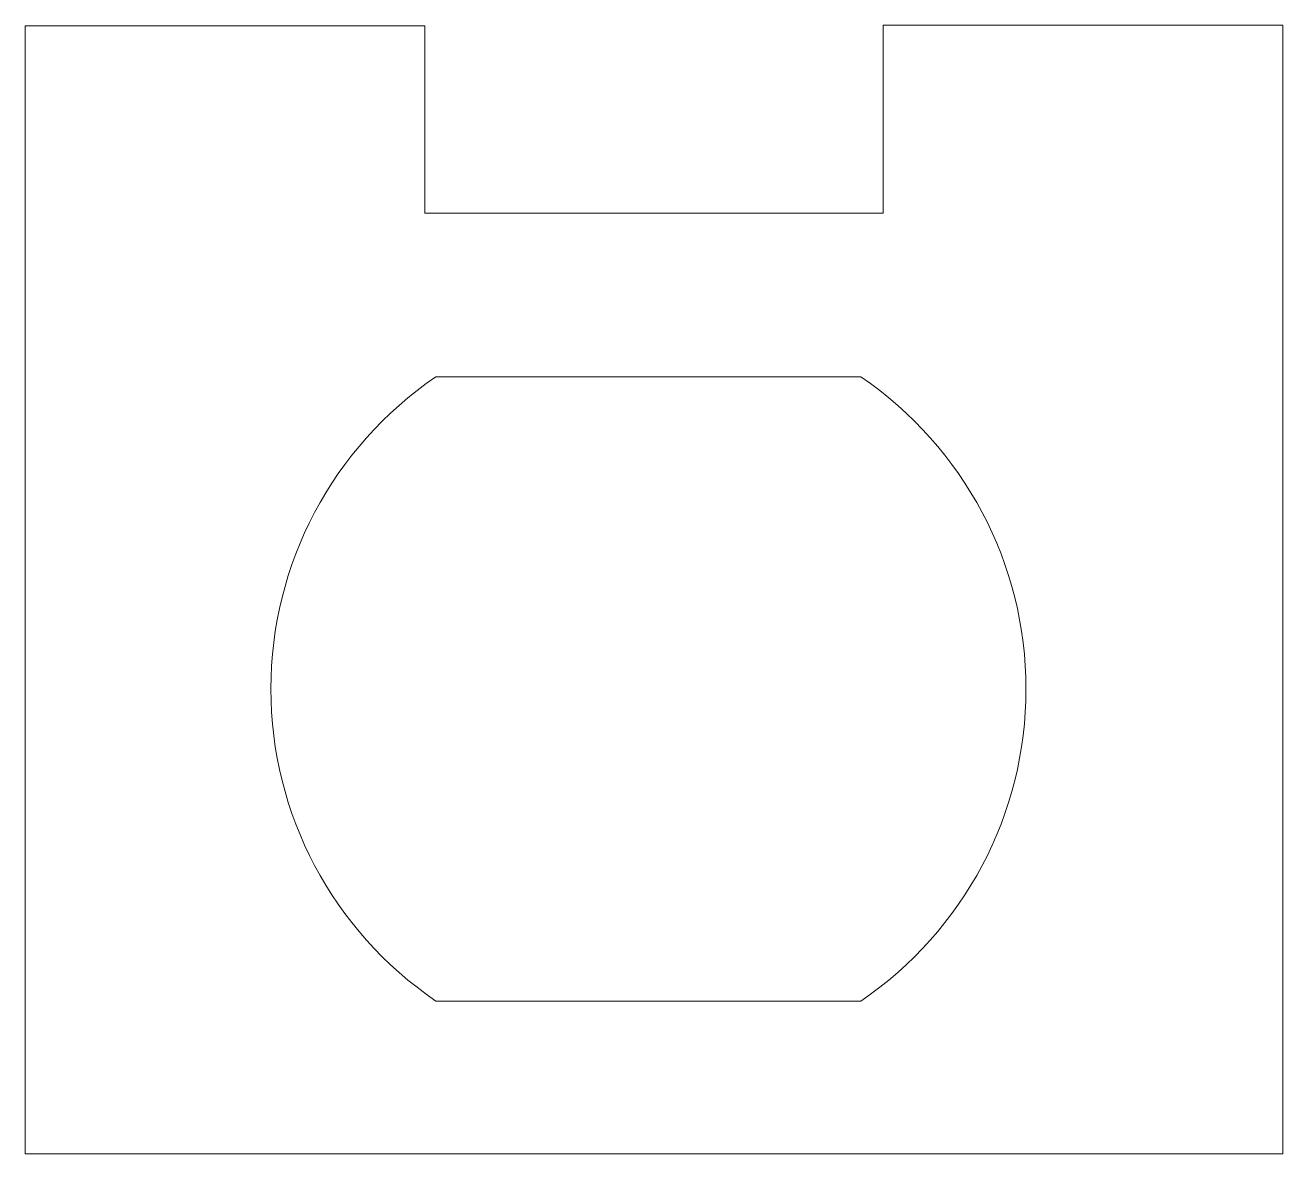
# Model space of a CAD drawing. Header units: millimetres. Extents: x 0 to 20.1, y 0 to 18.
import ezdxf

# ---------------------------------------------------------------- set-up
doc = ezdxf.new("R2010")
doc.units = ezdxf.units.MM

msp = doc.modelspace()

# ---------------------------------------------------------------- linework, layer by layer
at = {"color": 1, "linetype": 'Continuous', "lineweight": 5}
for p, q in [((0, 17.998), (6.378, 17.998)), ((0, 0), (0, 17.998)), ((6.378, 17.998), (6.378, 15.011)), ((13.688, 18.009), (20.066, 18.009)), ((13.688, 15.011), (13.688, 18.009)), ((20.066, 18.009), (20.066, 0)), ((6.378, 15.011), (13.688, 15.011)), ((13.335, 12.395), (6.553, 12.395)), ((6.553, 2.438), (13.335, 2.438)), ((0, 0), (20.066, 0))]:
    msp.add_line(p, q, dxfattribs=at)
for start, end in [(124.2597, 235.7403), (304.2597, 55.7403)]:
    msp.add_arc((9.944, 7.417), 6.024, start, end, dxfattribs=at)

doc.saveas('drawing.dxf')
